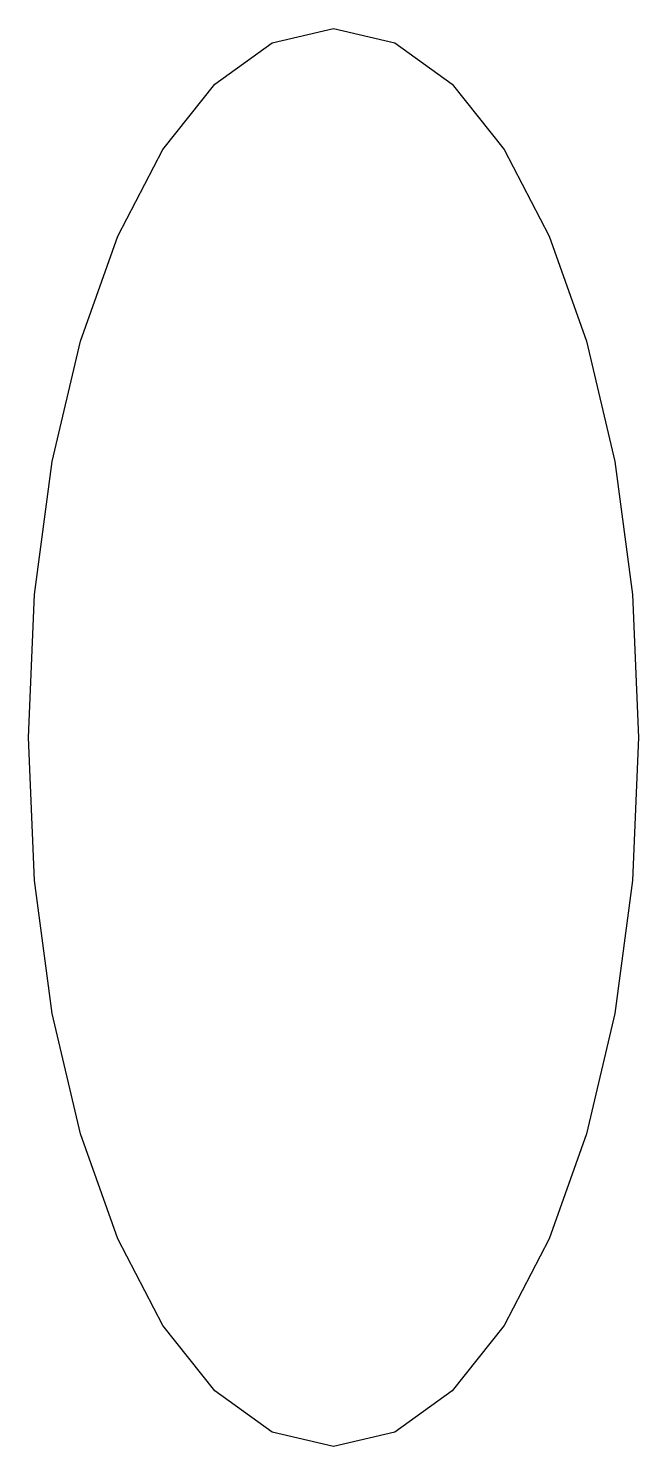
# Model space of a CAD drawing. Extents: x -12.9 to 12.1, y -28.4 to 29.6.
import ezdxf

# ---------------------------------------------------------------- set-up
doc = ezdxf.new("R2010")
doc.units = 0
doc.layers.get('0').update_dxf_attribs({"linetype": 'CONTINUOUS'})

msp = doc.modelspace()

# ---------------------------------------------------------------- linework, layer by layer
at = {"color": 7}
msp.add_lwpolyline([(12.095237, 0.604775), (11.841316, -5.245494), (11.11305, -10.694471), (9.960706, -15.625401), (8.434538, -19.921529), (6.584807, -23.466184), (4.461771, -26.14261), (2.115691, -27.834052), (-0.403176, -28.423812), (-2.922042, -27.834052), (-5.268121, -26.14261), (-7.391156, -23.466184), (-9.240887, -19.921529), (-10.767055, -15.625401), (-11.9194, -10.694471), (-12.647664, -5.245494), (-12.901587, 0.604775), (-12.647664, 6.455044), (-11.9194, 11.903994), (-10.767055, 16.834918), (-9.240887, 21.131066), (-7.391156, 24.675715), (-5.268121, 27.35213), (-2.922042, 29.043581), (-0.403176, 29.633337), (2.115691, 29.043581), (4.461771, 27.35213), (6.584807, 24.675715), (8.434538, 21.131066), (9.960706, 16.834918), (11.11305, 11.903994), (11.841316, 6.455044), (12.095237, 0.604775), (12.095237, 0.604775)], dxfattribs=at)

doc.saveas('drawing.dxf')
